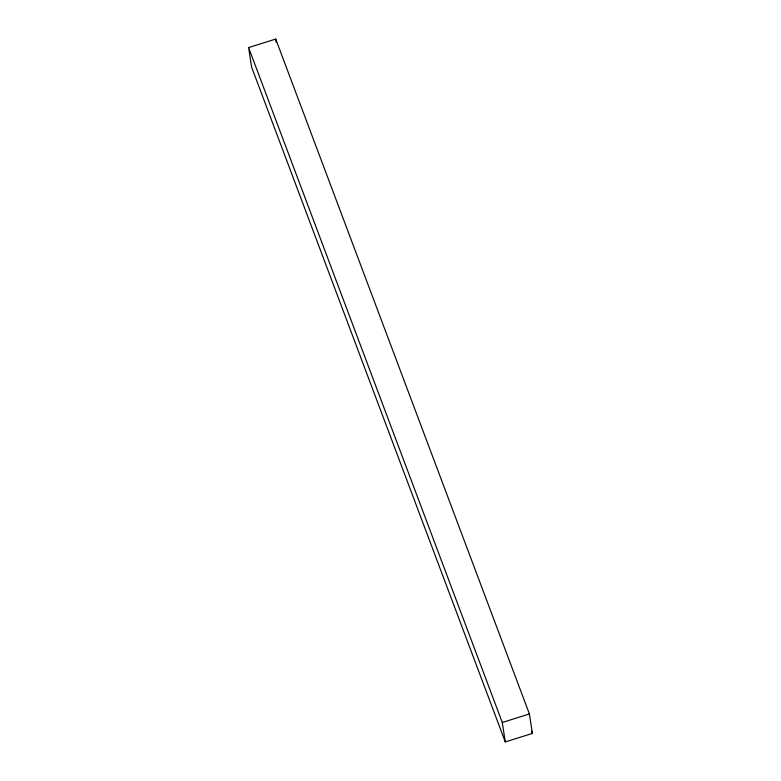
<?xml version="1.0" encoding="UTF-8"?>
<svg xmlns="http://www.w3.org/2000/svg" width="781" height="781" viewBox="0 0 781 781"><rect width="100%" height="100%" fill="white"/><g stroke="black" fill="none" stroke-linecap="round" stroke-linejoin="round"><path stroke-width="1.17" d="M248.602 47.592L275.722 39.05L529.401 713.941L532.398 733.408L505.278 741.95L251.599 67.059L248.602 47.592L502.281 722.484L505.278 741.95M502.281 722.484L529.401 713.941M531.539 731.123L532.398 733.408M275.722 39.05L276.259 42.486"/></g></svg>
